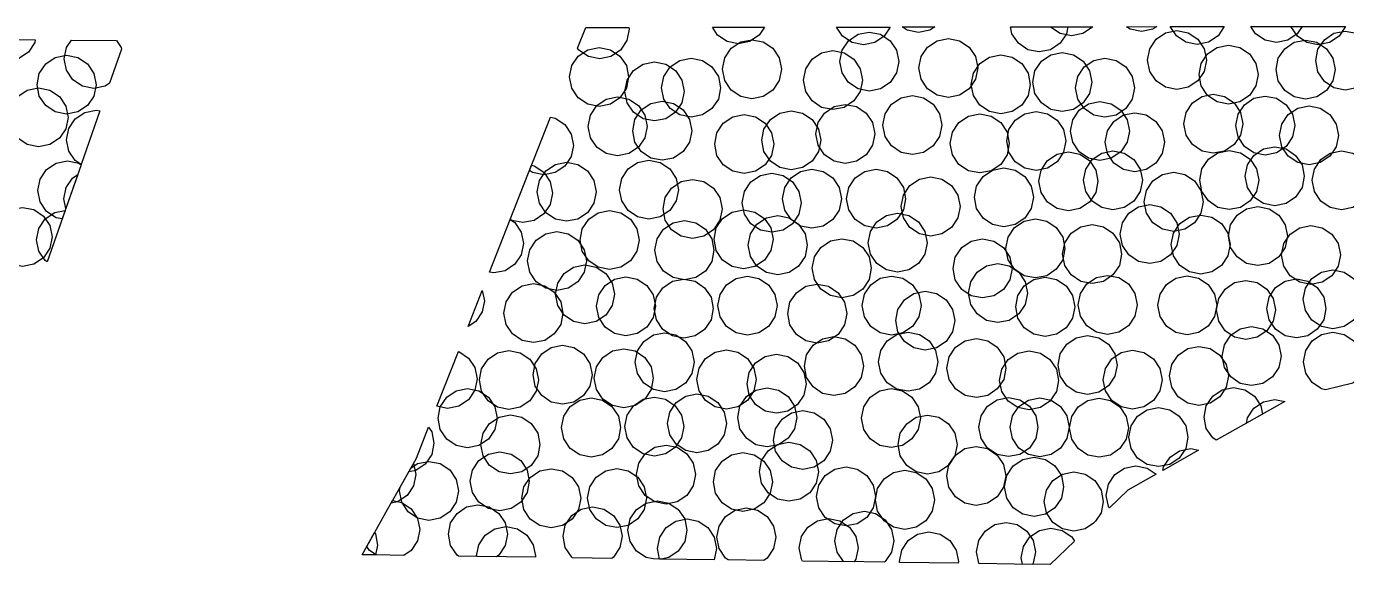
# Model space of a CAD drawing. Header units: millimetres. Extents: x -64 to 65, y -33 to 54.
# Drawn here: x 21.68 to 48.53, y 43.44 to 54.38 of the extents above; entities that cross this region are included whole.
import ezdxf

# ---------------------------------------------------------------- set-up
doc = ezdxf.new("R2010")
doc.units = ezdxf.units.MM

msp = doc.modelspace()

# ---------------------------------------------------------------- linework, layer by layer
for points in [[(33.93, 54.362), (33.937, 54.325), (33.891, 54.095), (33.761, 53.901), (33.567, 53.771), (33.337, 53.725), (33.107, 53.771), (32.913, 53.901), (32.887, 53.939), (33.053, 54.361), (33.93, 54.362)], [(36.688, 54.366), (36.582, 54.207), (36.387, 54.077), (36.158, 54.031), (35.928, 54.077), (35.734, 54.207), (35.629, 54.364), (36.688, 54.366)], [(39.246, 54.369), (39.124, 54.186), (38.929, 54.056), (38.7, 54.01), (38.47, 54.056), (38.275, 54.186), (38.154, 54.368), (39.246, 54.369)], [(39.374, 53.437), (39.244, 53.242), (39.049, 53.112), (38.82, 53.066), (38.59, 53.112), (38.395, 53.242), (38.265, 53.437), (38.22, 53.666), (38.265, 53.896), (38.395, 54.091), (38.59, 54.221), (38.82, 54.266), (39.049, 54.221), (39.244, 54.091), (39.374, 53.896), (39.42, 53.666), (39.374, 53.437)], [(40.149, 54.37), (40.048, 54.303), (39.819, 54.257), (39.589, 54.303), (39.489, 54.37), (40.149, 54.37)], [(42.858, 54.374), (42.83, 54.234), (42.7, 54.039), (42.505, 53.909), (42.275, 53.863), (42.046, 53.909), (41.851, 54.039), (41.721, 54.234), (41.693, 54.373), (42.858, 54.374)], [(43.362, 54.375), (43.355, 54.366), (43.161, 54.236), (42.931, 54.19), (42.701, 54.236), (42.507, 54.366), (42.501, 54.374), (43.362, 54.375)], [(44.665, 54.377), (44.586, 54.324), (44.356, 54.278), (44.127, 54.324), (44.049, 54.376), (44.665, 54.377)], [(45.629, 53.468), (45.499, 53.274), (45.305, 53.144), (45.075, 53.098), (44.846, 53.144), (44.651, 53.274), (44.521, 53.468), (44.475, 53.698), (44.521, 53.928), (44.651, 54.122), (44.846, 54.252), (45.075, 54.298), (45.305, 54.252), (45.499, 54.122), (45.629, 53.928), (45.675, 53.698), (45.629, 53.468)], [(46.038, 54.378), (45.912, 54.189), (45.718, 54.059), (45.488, 54.014), (45.258, 54.059), (45.064, 54.189), (44.938, 54.377), (46.038, 54.378)], [(47.623, 54.381), (47.523, 54.231), (47.329, 54.101), (47.099, 54.055), (46.869, 54.101), (46.675, 54.231), (46.576, 54.379), (47.623, 54.381)], [(48.503, 54.382), (48.503, 54.38), (48.373, 54.185), (48.178, 54.055), (47.949, 54.009), (47.719, 54.055), (47.524, 54.185), (47.394, 54.38), (47.394, 54.38), (48.503, 54.382)], [(49.051, 53.458), (48.921, 53.263), (48.727, 53.133), (48.497, 53.087), (48.267, 53.133), (48.073, 53.263), (47.943, 53.458), (47.897, 53.687), (47.943, 53.917), (48.073, 54.111), (48.267, 54.242), (48.497, 54.287), (48.727, 54.242), (48.921, 54.111), (49.051, 53.917), (49.097, 53.687), (49.051, 53.458)], [(21.861, 54.112), (21.85, 54.054), (21.72, 53.86), (21.525, 53.729), (21.296, 53.684), (21.066, 53.729), (20.871, 53.86), (20.741, 54.054), (20.728, 54.124), (21.861, 54.112)], [(23.509, 54.095), (23.605, 53.952), (23.612, 53.917), (23.372, 53.229), (23.281, 53.168), (23.051, 53.122), (22.821, 53.168), (22.627, 53.298), (22.497, 53.493), (22.451, 53.722), (22.497, 53.952), (22.599, 54.105), (23.509, 54.095)], [(36.988, 53.283), (36.858, 53.088), (36.664, 52.958), (36.434, 52.912), (36.205, 52.958), (36.01, 53.088), (35.88, 53.283), (35.834, 53.512), (35.88, 53.742), (36.01, 53.937), (36.205, 54.067), (36.434, 54.112), (36.664, 54.067), (36.858, 53.937), (36.988, 53.742), (37.034, 53.512), (36.988, 53.283)], [(40.982, 53.307), (40.852, 53.113), (40.657, 52.983), (40.428, 52.937), (40.198, 52.983), (40.003, 53.113), (39.873, 53.307), (39.828, 53.537), (39.873, 53.767), (40.003, 53.961), (40.198, 54.091), (40.428, 54.137), (40.657, 54.091), (40.852, 53.961), (40.982, 53.767), (41.028, 53.537), (40.982, 53.307)], [(46.678, 53.172), (46.548, 52.977), (46.353, 52.847), (46.124, 52.802), (45.894, 52.847), (45.699, 52.977), (45.569, 53.172), (45.524, 53.402), (45.569, 53.631), (45.699, 53.826), (45.894, 53.956), (46.124, 54.002), (46.353, 53.956), (46.548, 53.826), (46.678, 53.631), (46.724, 53.402), (46.678, 53.172)], [(48.244, 53.275), (48.114, 53.081), (47.919, 52.951), (47.69, 52.905), (47.46, 52.951), (47.266, 53.081), (47.135, 53.275), (47.09, 53.505), (47.135, 53.735), (47.266, 53.929), (47.46, 54.059), (47.69, 54.105), (47.919, 54.059), (48.114, 53.929), (48.244, 53.735), (48.29, 53.505), (48.244, 53.275)], [(23.051, 52.967), (22.921, 52.773), (22.726, 52.643), (22.497, 52.597), (22.267, 52.643), (22.073, 52.773), (21.943, 52.967), (21.897, 53.197), (21.943, 53.426), (22.073, 53.621), (22.267, 53.751), (22.497, 53.797), (22.726, 53.751), (22.921, 53.621), (23.051, 53.426), (23.097, 53.197), (23.051, 52.967)], [(33.88, 53.125), (33.75, 52.93), (33.555, 52.8), (33.326, 52.755), (33.096, 52.8), (32.901, 52.93), (32.771, 53.125), (32.726, 53.355), (32.771, 53.584), (32.901, 53.779), (33.096, 53.909), (33.326, 53.955), (33.555, 53.909), (33.75, 53.779), (33.88, 53.584), (33.926, 53.355), (33.88, 53.125)], [(35.75, 52.906), (35.62, 52.711), (35.425, 52.581), (35.196, 52.535), (34.966, 52.581), (34.772, 52.711), (34.642, 52.906), (34.596, 53.135), (34.642, 53.365), (34.772, 53.56), (34.966, 53.69), (35.196, 53.735), (35.425, 53.69), (35.62, 53.56), (35.75, 53.365), (35.796, 53.135), (35.75, 52.906)], [(38.635, 53.061), (38.505, 52.866), (38.31, 52.736), (38.08, 52.691), (37.851, 52.736), (37.656, 52.866), (37.526, 53.061), (37.48, 53.291), (37.526, 53.52), (37.656, 53.715), (37.851, 53.845), (38.08, 53.891), (38.31, 53.845), (38.505, 53.715), (38.635, 53.52), (38.68, 53.291), (38.635, 53.061)], [(42.048, 52.974), (41.918, 52.78), (41.723, 52.65), (41.494, 52.604), (41.264, 52.65), (41.07, 52.78), (40.939, 52.974), (40.894, 53.204), (40.939, 53.434), (41.07, 53.628), (41.264, 53.758), (41.494, 53.804), (41.723, 53.758), (41.918, 53.628), (42.048, 53.434), (42.094, 53.204), (42.048, 52.974)], [(43.297, 53.02), (43.167, 52.825), (42.973, 52.695), (42.743, 52.65), (42.513, 52.695), (42.319, 52.825), (42.189, 53.02), (42.143, 53.25), (42.189, 53.479), (42.319, 53.674), (42.513, 53.804), (42.743, 53.85), (42.973, 53.804), (43.167, 53.674), (43.297, 53.479), (43.343, 53.25), (43.297, 53.02)], [(44.166, 52.904), (44.036, 52.71), (43.841, 52.58), (43.611, 52.534), (43.382, 52.58), (43.187, 52.71), (43.057, 52.904), (43.011, 53.134), (43.057, 53.364), (43.187, 53.558), (43.382, 53.688), (43.611, 53.734), (43.841, 53.688), (44.036, 53.558), (44.166, 53.364), (44.211, 53.134), (44.166, 52.904)], [(35.006, 52.831), (34.876, 52.636), (34.682, 52.506), (34.452, 52.46), (34.223, 52.506), (34.028, 52.636), (33.898, 52.831), (33.852, 53.06), (33.898, 53.29), (34.028, 53.485), (34.223, 53.615), (34.452, 53.66), (34.682, 53.615), (34.876, 53.485), (35.006, 53.29), (35.052, 53.06), (35.006, 52.831)], [(22.482, 52.303), (22.352, 52.109), (22.157, 51.979), (21.928, 51.933), (21.698, 51.979), (21.503, 52.109), (21.373, 52.303), (21.328, 52.533), (21.373, 52.763), (21.503, 52.957), (21.698, 53.087), (21.928, 53.133), (22.157, 53.087), (22.352, 52.957), (22.482, 52.763), (22.528, 52.533), (22.482, 52.303)], [(34.256, 52.12), (34.126, 51.926), (33.932, 51.796), (33.702, 51.75), (33.472, 51.796), (33.278, 51.926), (33.148, 52.12), (33.102, 52.35), (33.148, 52.58), (33.278, 52.774), (33.472, 52.904), (33.702, 52.95), (33.932, 52.904), (34.126, 52.774), (34.256, 52.58), (34.302, 52.35), (34.256, 52.12)], [(40.25, 52.145), (40.12, 51.951), (39.925, 51.821), (39.696, 51.775), (39.466, 51.821), (39.271, 51.951), (39.141, 52.145), (39.096, 52.375), (39.141, 52.605), (39.271, 52.799), (39.466, 52.929), (39.696, 52.975), (39.925, 52.929), (40.12, 52.799), (40.25, 52.605), (40.296, 52.375), (40.25, 52.145)], [(46.37, 52.173), (46.24, 51.978), (46.045, 51.848), (45.815, 51.802), (45.586, 51.848), (45.391, 51.978), (45.261, 52.173), (45.215, 52.402), (45.261, 52.632), (45.391, 52.826), (45.586, 52.957), (45.815, 53.002), (46.045, 52.957), (46.24, 52.826), (46.37, 52.632), (46.415, 52.402), (46.37, 52.173)], [(47.426, 52.137), (47.296, 51.942), (47.101, 51.812), (46.872, 51.766), (46.642, 51.812), (46.447, 51.942), (46.317, 52.137), (46.272, 52.366), (46.317, 52.596), (46.447, 52.791), (46.642, 52.921), (46.872, 52.966), (47.101, 52.921), (47.296, 52.791), (47.426, 52.596), (47.472, 52.366), (47.426, 52.137)], [(22.794, 51.574), (22.674, 51.655), (22.544, 51.849), (22.498, 52.079), (22.544, 52.308), (22.674, 52.503), (22.869, 52.633), (23.098, 52.679), (23.175, 52.664), (22.794, 51.574)], [(35.162, 52.03), (35.032, 51.836), (34.837, 51.706), (34.608, 51.66), (34.378, 51.706), (34.183, 51.836), (34.053, 52.03), (34.008, 52.26), (34.053, 52.49), (34.183, 52.684), (34.378, 52.814), (34.608, 52.86), (34.837, 52.814), (35.032, 52.684), (35.162, 52.49), (35.208, 52.26), (35.162, 52.03)], [(37.786, 51.836), (37.656, 51.642), (37.461, 51.512), (37.232, 51.466), (37.002, 51.512), (36.808, 51.642), (36.678, 51.836), (36.632, 52.066), (36.678, 52.296), (36.808, 52.49), (37.002, 52.62), (37.232, 52.666), (37.461, 52.62), (37.656, 52.49), (37.786, 52.296), (37.832, 52.066), (37.786, 51.836)], [(38.887, 51.967), (38.757, 51.772), (38.562, 51.642), (38.332, 51.596), (38.103, 51.642), (37.908, 51.772), (37.778, 51.967), (37.732, 52.196), (37.778, 52.426), (37.908, 52.621), (38.103, 52.751), (38.332, 52.796), (38.562, 52.751), (38.757, 52.621), (38.887, 52.426), (38.932, 52.196), (38.887, 51.967)], [(42.768, 51.823), (42.638, 51.629), (42.443, 51.499), (42.213, 51.453), (41.984, 51.499), (41.789, 51.629), (41.659, 51.823), (41.613, 52.053), (41.659, 52.283), (41.789, 52.477), (41.984, 52.607), (42.213, 52.653), (42.443, 52.607), (42.638, 52.477), (42.768, 52.283), (42.813, 52.053), (42.768, 51.823)], [(44.064, 52.026), (43.934, 51.831), (43.739, 51.701), (43.51, 51.655), (43.28, 51.701), (43.085, 51.831), (42.955, 52.026), (42.91, 52.255), (42.955, 52.485), (43.085, 52.68), (43.28, 52.81), (43.51, 52.855), (43.739, 52.81), (43.934, 52.68), (44.064, 52.485), (44.11, 52.255), (44.064, 52.026)], [(44.774, 51.797), (44.644, 51.603), (44.449, 51.473), (44.219, 51.427), (43.99, 51.473), (43.795, 51.603), (43.665, 51.797), (43.619, 52.027), (43.665, 52.257), (43.795, 52.451), (43.99, 52.581), (44.219, 52.627), (44.449, 52.581), (44.644, 52.451), (44.774, 52.257), (44.819, 52.027), (44.774, 51.797)], [(48.316, 51.936), (48.186, 51.742), (47.991, 51.612), (47.761, 51.566), (47.532, 51.612), (47.337, 51.742), (47.207, 51.936), (47.161, 52.166), (47.207, 52.396), (47.337, 52.59), (47.532, 52.72), (47.761, 52.766), (47.991, 52.72), (48.186, 52.59), (48.316, 52.396), (48.361, 52.166), (48.316, 51.936)], [(32.337, 52.537), (32.431, 52.518), (32.626, 52.388), (32.756, 52.194), (32.802, 51.964), (32.756, 51.735), (32.626, 51.54), (32.431, 51.41), (32.202, 51.364), (31.972, 51.41), (31.91, 51.451), (32.337, 52.537)], [(36.83, 51.761), (36.7, 51.566), (36.505, 51.436), (36.276, 51.391), (36.046, 51.436), (35.851, 51.566), (35.721, 51.761), (35.676, 51.991), (35.721, 52.22), (35.851, 52.415), (36.046, 52.545), (36.276, 52.591), (36.505, 52.545), (36.7, 52.415), (36.83, 52.22), (36.876, 51.991), (36.83, 51.761)], [(41.621, 51.772), (41.491, 51.578), (41.297, 51.447), (41.067, 51.402), (40.837, 51.447), (40.643, 51.578), (40.513, 51.772), (40.467, 52.002), (40.513, 52.231), (40.643, 52.426), (40.837, 52.556), (41.067, 52.602), (41.297, 52.556), (41.491, 52.426), (41.621, 52.231), (41.667, 52.002), (41.621, 51.772)], [(43.424, 51.003), (43.294, 50.809), (43.099, 50.679), (42.87, 50.633), (42.64, 50.679), (42.445, 50.809), (42.315, 51.003), (42.27, 51.233), (42.315, 51.462), (42.445, 51.657), (42.64, 51.787), (42.87, 51.833), (43.099, 51.787), (43.294, 51.657), (43.424, 51.462), (43.47, 51.233), (43.424, 51.003)], [(44.328, 51.024), (44.198, 50.829), (44.004, 50.699), (43.774, 50.653), (43.545, 50.699), (43.35, 50.829), (43.22, 51.024), (43.174, 51.253), (43.22, 51.483), (43.35, 51.678), (43.545, 51.808), (43.774, 51.853), (44.004, 51.808), (44.198, 51.678), (44.328, 51.483), (44.374, 51.253), (44.328, 51.024)], [(46.693, 51.028), (46.563, 50.833), (46.368, 50.703), (46.138, 50.657), (45.909, 50.703), (45.714, 50.833), (45.584, 51.028), (45.538, 51.257), (45.584, 51.487), (45.714, 51.682), (45.909, 51.812), (46.138, 51.857), (46.368, 51.812), (46.563, 51.682), (46.693, 51.487), (46.738, 51.257), (46.693, 51.028)], [(47.619, 51.106), (47.489, 50.911), (47.294, 50.781), (47.065, 50.735), (46.835, 50.781), (46.64, 50.911), (46.51, 51.106), (46.465, 51.335), (46.51, 51.565), (46.64, 51.76), (46.835, 51.89), (47.065, 51.935), (47.294, 51.89), (47.489, 51.76), (47.619, 51.565), (47.665, 51.335), (47.619, 51.106)], [(48.977, 51.024), (48.847, 50.83), (48.653, 50.699), (48.423, 50.654), (48.193, 50.699), (47.999, 50.83), (47.869, 51.024), (47.823, 51.254), (47.869, 51.483), (47.999, 51.678), (48.193, 51.808), (48.423, 51.854), (48.653, 51.808), (48.847, 51.678), (48.977, 51.483), (49.023, 51.254), (48.977, 51.024)], [(22.408, 50.468), (22.286, 50.492), (22.091, 50.622), (21.961, 50.817), (21.915, 51.046), (21.961, 51.276), (22.091, 51.471), (22.286, 51.601), (22.515, 51.646), (22.745, 51.601), (22.793, 51.569), (22.408, 50.468)], [(31.952, 51.558), (32.008, 51.547), (32.202, 51.417), (32.332, 51.223), (32.378, 50.993), (32.332, 50.763), (32.202, 50.569), (32.008, 50.439), (31.778, 50.393), (31.548, 50.439), (31.519, 50.458), (31.952, 51.558)], [(33.22, 50.79), (33.09, 50.595), (32.895, 50.465), (32.665, 50.42), (32.436, 50.465), (32.241, 50.595), (32.111, 50.79), (32.065, 51.02), (32.111, 51.249), (32.241, 51.444), (32.436, 51.574), (32.665, 51.62), (32.895, 51.574), (33.09, 51.444), (33.22, 51.249), (33.265, 51.02), (33.22, 50.79)], [(34.893, 50.834), (34.763, 50.639), (34.569, 50.509), (34.339, 50.463), (34.109, 50.509), (33.915, 50.639), (33.785, 50.834), (33.739, 51.063), (33.785, 51.293), (33.915, 51.488), (34.109, 51.618), (34.339, 51.663), (34.569, 51.618), (34.763, 51.488), (34.893, 51.293), (34.939, 51.063), (34.893, 50.834)], [(22.482, 50.679), (22.443, 50.875), (22.488, 51.105), (22.619, 51.299), (22.723, 51.369), (22.482, 50.679)], [(37.39, 50.566), (37.26, 50.371), (37.065, 50.241), (36.835, 50.196), (36.606, 50.241), (36.411, 50.371), (36.281, 50.566), (36.235, 50.796), (36.281, 51.025), (36.411, 51.22), (36.606, 51.35), (36.835, 51.396), (37.065, 51.35), (37.26, 51.22), (37.39, 51.025), (37.435, 50.796), (37.39, 50.566)], [(38.207, 50.649), (38.077, 50.454), (37.883, 50.324), (37.653, 50.278), (37.423, 50.324), (37.229, 50.454), (37.099, 50.649), (37.053, 50.878), (37.099, 51.108), (37.229, 51.303), (37.423, 51.433), (37.653, 51.478), (37.883, 51.433), (38.077, 51.303), (38.207, 51.108), (38.253, 50.878), (38.207, 50.649)], [(39.513, 50.65), (39.382, 50.455), (39.188, 50.325), (38.958, 50.28), (38.729, 50.325), (38.534, 50.455), (38.404, 50.65), (38.358, 50.88), (38.404, 51.109), (38.534, 51.304), (38.729, 51.434), (38.958, 51.48), (39.188, 51.434), (39.382, 51.304), (39.513, 51.109), (39.558, 50.88), (39.513, 50.65)], [(40.622, 50.492), (40.492, 50.297), (40.297, 50.167), (40.068, 50.121), (39.838, 50.167), (39.643, 50.297), (39.513, 50.492), (39.468, 50.721), (39.513, 50.951), (39.643, 51.146), (39.838, 51.276), (40.068, 51.321), (40.297, 51.276), (40.492, 51.146), (40.622, 50.951), (40.668, 50.721), (40.622, 50.492)], [(42.111, 50.678), (41.981, 50.484), (41.786, 50.354), (41.556, 50.308), (41.327, 50.354), (41.132, 50.484), (41.002, 50.678), (40.956, 50.908), (41.002, 51.137), (41.132, 51.332), (41.327, 51.462), (41.556, 51.508), (41.786, 51.462), (41.981, 51.332), (42.111, 51.137), (42.156, 50.908), (42.111, 50.678)], [(45.564, 50.586), (45.433, 50.391), (45.239, 50.261), (45.009, 50.216), (44.78, 50.261), (44.585, 50.391), (44.455, 50.586), (44.409, 50.816), (44.455, 51.045), (44.585, 51.24), (44.78, 51.37), (45.009, 51.416), (45.239, 51.37), (45.433, 51.24), (45.564, 51.045), (45.609, 50.816), (45.564, 50.586)], [(35.78, 50.442), (35.65, 50.247), (35.455, 50.117), (35.225, 50.071), (34.996, 50.117), (34.801, 50.247), (34.671, 50.442), (34.625, 50.671), (34.671, 50.901), (34.801, 51.096), (34.996, 51.226), (35.225, 51.271), (35.455, 51.226), (35.65, 51.096), (35.78, 50.901), (35.825, 50.671), (35.78, 50.442)], [(45.076, 49.931), (44.946, 49.736), (44.751, 49.606), (44.522, 49.56), (44.292, 49.606), (44.097, 49.736), (43.967, 49.931), (43.922, 50.16), (43.967, 50.39), (44.097, 50.585), (44.292, 50.715), (44.522, 50.76), (44.751, 50.715), (44.946, 50.585), (45.076, 50.39), (45.122, 50.16), (45.076, 49.931)], [(22.156, 49.874), (22.025, 49.679), (21.831, 49.549), (21.601, 49.503), (21.372, 49.549), (21.177, 49.679), (21.047, 49.874), (21.001, 50.103), (21.047, 50.333), (21.177, 50.527), (21.372, 50.657), (21.601, 50.703), (21.831, 50.657), (22.025, 50.527), (22.156, 50.333), (22.201, 50.103), (22.156, 49.874)], [(22.103, 49.593), (22.061, 49.62), (21.931, 49.815), (21.886, 50.045), (21.931, 50.274), (22.061, 50.469), (22.256, 50.599), (22.469, 50.641), (22.103, 49.593)], [(34.093, 49.81), (33.963, 49.615), (33.768, 49.485), (33.538, 49.439), (33.309, 49.485), (33.114, 49.615), (32.984, 49.81), (32.938, 50.039), (32.984, 50.269), (33.114, 50.463), (33.309, 50.594), (33.538, 50.639), (33.768, 50.594), (33.963, 50.463), (34.093, 50.269), (34.138, 50.039), (34.093, 49.81)], [(36.817, 49.825), (36.687, 49.631), (36.492, 49.501), (36.263, 49.455), (36.033, 49.501), (35.838, 49.631), (35.708, 49.825), (35.663, 50.055), (35.708, 50.284), (35.838, 50.479), (36.033, 50.609), (36.263, 50.655), (36.492, 50.609), (36.687, 50.479), (36.817, 50.284), (36.863, 50.055), (36.817, 49.825)], [(37.513, 49.705), (37.383, 49.511), (37.189, 49.381), (36.959, 49.335), (36.73, 49.381), (36.535, 49.511), (36.405, 49.705), (36.359, 49.935), (36.405, 50.165), (36.535, 50.359), (36.73, 50.489), (36.959, 50.535), (37.189, 50.489), (37.383, 50.359), (37.513, 50.165), (37.559, 49.935), (37.513, 49.705)], [(39.951, 49.755), (39.821, 49.56), (39.626, 49.43), (39.396, 49.384), (39.167, 49.43), (38.972, 49.56), (38.842, 49.755), (38.796, 49.984), (38.842, 50.214), (38.972, 50.409), (39.167, 50.539), (39.396, 50.584), (39.626, 50.539), (39.821, 50.409), (39.951, 50.214), (39.996, 49.984), (39.951, 49.755)], [(46.112, 49.719), (45.982, 49.524), (45.788, 49.394), (45.558, 49.348), (45.329, 49.394), (45.134, 49.524), (45.004, 49.719), (44.958, 49.948), (45.004, 50.178), (45.134, 50.373), (45.329, 50.503), (45.558, 50.548), (45.788, 50.503), (45.982, 50.373), (46.112, 50.178), (46.158, 49.948), (46.112, 49.719)], [(47.276, 49.89), (47.146, 49.695), (46.951, 49.565), (46.721, 49.52), (46.492, 49.565), (46.297, 49.695), (46.167, 49.89), (46.121, 50.12), (46.167, 50.349), (46.297, 50.544), (46.492, 50.674), (46.721, 50.72), (46.951, 50.674), (47.146, 50.544), (47.276, 50.349), (47.321, 50.12), (47.276, 49.89)], [(31.519, 50.456), (31.61, 50.395), (31.74, 50.2), (31.785, 49.971), (31.74, 49.741), (31.61, 49.546), (31.415, 49.416), (31.185, 49.371), (31.099, 49.388), (31.519, 50.456)], [(33.023, 49.383), (32.892, 49.188), (32.698, 49.058), (32.468, 49.013), (32.239, 49.058), (32.044, 49.188), (31.914, 49.383), (31.868, 49.613), (31.914, 49.842), (32.044, 50.037), (32.239, 50.167), (32.468, 50.213), (32.698, 50.167), (32.892, 50.037), (33.023, 49.842), (33.068, 49.613), (33.023, 49.383)], [(35.616, 49.603), (35.486, 49.408), (35.291, 49.278), (35.061, 49.233), (34.832, 49.278), (34.637, 49.408), (34.507, 49.603), (34.461, 49.833), (34.507, 50.062), (34.637, 50.257), (34.832, 50.387), (35.061, 50.433), (35.291, 50.387), (35.486, 50.257), (35.616, 50.062), (35.661, 49.833), (35.616, 49.603)], [(42.752, 49.638), (42.621, 49.444), (42.427, 49.314), (42.197, 49.268), (41.968, 49.314), (41.773, 49.444), (41.643, 49.638), (41.597, 49.868), (41.643, 50.098), (41.773, 50.292), (41.968, 50.422), (42.197, 50.468), (42.427, 50.422), (42.621, 50.292), (42.752, 50.098), (42.797, 49.868), (42.752, 49.638)], [(43.904, 49.523), (43.774, 49.329), (43.579, 49.199), (43.349, 49.153), (43.12, 49.199), (42.925, 49.329), (42.795, 49.523), (42.749, 49.753), (42.795, 49.982), (42.925, 50.177), (43.12, 50.307), (43.349, 50.353), (43.579, 50.307), (43.774, 50.177), (43.904, 49.982), (43.949, 49.753), (43.904, 49.523)], [(48.356, 49.506), (48.226, 49.312), (48.031, 49.182), (47.801, 49.136), (47.572, 49.182), (47.377, 49.312), (47.247, 49.506), (47.201, 49.736), (47.247, 49.966), (47.377, 50.16), (47.572, 50.29), (47.801, 50.336), (48.031, 50.29), (48.226, 50.16), (48.356, 49.966), (48.401, 49.736), (48.356, 49.506)], [(38.815, 49.236), (38.685, 49.041), (38.49, 48.911), (38.261, 48.865), (38.031, 48.911), (37.837, 49.041), (37.707, 49.236), (37.661, 49.465), (37.707, 49.695), (37.837, 49.889), (38.031, 50.02), (38.261, 50.065), (38.49, 50.02), (38.685, 49.889), (38.815, 49.695), (38.861, 49.465), (38.815, 49.236)], [(41.677, 49.231), (41.547, 49.036), (41.352, 48.906), (41.123, 48.861), (40.893, 48.906), (40.698, 49.036), (40.568, 49.231), (40.523, 49.461), (40.568, 49.69), (40.698, 49.885), (40.893, 50.015), (41.123, 50.061), (41.352, 50.015), (41.547, 49.885), (41.677, 49.69), (41.723, 49.461), (41.677, 49.231)], [(33.592, 48.706), (33.462, 48.512), (33.267, 48.382), (33.038, 48.336), (32.808, 48.382), (32.613, 48.512), (32.483, 48.706), (32.438, 48.936), (32.483, 49.165), (32.613, 49.36), (32.808, 49.49), (33.038, 49.536), (33.267, 49.49), (33.462, 49.36), (33.592, 49.165), (33.638, 48.936), (33.592, 48.706)], [(41.99, 48.731), (41.86, 48.536), (41.666, 48.406), (41.436, 48.36), (41.206, 48.406), (41.012, 48.536), (40.882, 48.731), (40.836, 48.96), (40.882, 49.19), (41.012, 49.385), (41.206, 49.515), (41.436, 49.56), (41.666, 49.515), (41.86, 49.385), (41.99, 49.19), (42.036, 48.96), (41.99, 48.731)], [(48.798, 48.604), (48.668, 48.409), (48.474, 48.279), (48.244, 48.234), (48.015, 48.279), (47.82, 48.409), (47.69, 48.604), (47.644, 48.834), (47.69, 49.063), (47.82, 49.258), (48.015, 49.388), (48.244, 49.434), (48.474, 49.388), (48.668, 49.258), (48.798, 49.063), (48.844, 48.834), (48.798, 48.604)], [(32.545, 48.324), (32.415, 48.129), (32.22, 47.999), (31.99, 47.954), (31.761, 47.999), (31.566, 48.129), (31.436, 48.324), (31.39, 48.554), (31.436, 48.783), (31.566, 48.978), (31.761, 49.108), (31.99, 49.154), (32.22, 49.108), (32.415, 48.978), (32.545, 48.783), (32.59, 48.554), (32.545, 48.324)], [(34.425, 48.463), (34.295, 48.268), (34.101, 48.138), (33.871, 48.092), (33.641, 48.138), (33.447, 48.268), (33.317, 48.463), (33.271, 48.692), (33.317, 48.922), (33.447, 49.116), (33.641, 49.247), (33.871, 49.292), (34.101, 49.247), (34.295, 49.116), (34.425, 48.922), (34.471, 48.692), (34.425, 48.463)], [(35.602, 48.416), (35.472, 48.222), (35.278, 48.092), (35.048, 48.046), (34.818, 48.092), (34.624, 48.222), (34.494, 48.416), (34.448, 48.646), (34.494, 48.876), (34.624, 49.07), (34.818, 49.2), (35.048, 49.246), (35.278, 49.2), (35.472, 49.07), (35.602, 48.876), (35.648, 48.646), (35.602, 48.416)], [(36.897, 48.476), (36.767, 48.281), (36.573, 48.151), (36.343, 48.105), (36.114, 48.151), (35.919, 48.281), (35.789, 48.476), (35.743, 48.705), (35.789, 48.935), (35.919, 49.129), (36.114, 49.26), (36.343, 49.305), (36.573, 49.26), (36.767, 49.129), (36.897, 48.935), (36.943, 48.705), (36.897, 48.476)], [(38.315, 48.315), (38.185, 48.121), (37.99, 47.991), (37.761, 47.945), (37.531, 47.991), (37.336, 48.121), (37.206, 48.315), (37.161, 48.545), (37.206, 48.775), (37.336, 48.969), (37.531, 49.099), (37.761, 49.145), (37.99, 49.099), (38.185, 48.969), (38.315, 48.775), (38.361, 48.545), (38.315, 48.315)], [(39.828, 48.477), (39.698, 48.282), (39.503, 48.152), (39.274, 48.106), (39.044, 48.152), (38.849, 48.282), (38.719, 48.477), (38.674, 48.706), (38.719, 48.936), (38.849, 49.131), (39.044, 49.261), (39.274, 49.306), (39.503, 49.261), (39.698, 49.131), (39.828, 48.936), (39.874, 48.706), (39.828, 48.477)], [(42.95, 48.451), (42.82, 48.257), (42.625, 48.127), (42.396, 48.081), (42.166, 48.127), (41.972, 48.257), (41.841, 48.451), (41.796, 48.681), (41.841, 48.911), (41.972, 49.105), (42.166, 49.235), (42.396, 49.281), (42.625, 49.235), (42.82, 49.105), (42.95, 48.911), (42.996, 48.681), (42.95, 48.451)], [(44.22, 48.492), (44.09, 48.297), (43.896, 48.167), (43.666, 48.121), (43.437, 48.167), (43.242, 48.297), (43.112, 48.492), (43.066, 48.721), (43.112, 48.951), (43.242, 49.146), (43.437, 49.276), (43.666, 49.321), (43.896, 49.276), (44.09, 49.146), (44.22, 48.951), (44.266, 48.721), (44.22, 48.492)], [(45.84, 48.483), (45.709, 48.288), (45.515, 48.158), (45.285, 48.112), (45.056, 48.158), (44.861, 48.288), (44.731, 48.483), (44.685, 48.712), (44.731, 48.942), (44.861, 49.137), (45.056, 49.267), (45.285, 49.312), (45.515, 49.267), (45.709, 49.137), (45.84, 48.942), (45.885, 48.712), (45.84, 48.483)], [(47.033, 48.389), (46.903, 48.195), (46.708, 48.064), (46.478, 48.019), (46.249, 48.064), (46.054, 48.195), (45.924, 48.389), (45.878, 48.619), (45.924, 48.848), (46.054, 49.043), (46.249, 49.173), (46.478, 49.219), (46.708, 49.173), (46.903, 49.043), (47.033, 48.848), (47.078, 48.619), (47.033, 48.389)], [(48.059, 48.419), (47.929, 48.224), (47.734, 48.094), (47.505, 48.048), (47.275, 48.094), (47.081, 48.224), (46.95, 48.419), (46.905, 48.648), (46.95, 48.878), (47.081, 49.073), (47.275, 49.203), (47.505, 49.248), (47.734, 49.203), (47.929, 49.073), (48.059, 48.878), (48.105, 48.648), (48.059, 48.419)], [(30.951, 49.012), (30.992, 48.806), (30.946, 48.577), (30.816, 48.382), (30.663, 48.28), (30.951, 49.012)], [(40.511, 48.17), (40.381, 47.975), (40.186, 47.845), (39.957, 47.8), (39.727, 47.845), (39.533, 47.975), (39.402, 48.17), (39.357, 48.4), (39.402, 48.629), (39.533, 48.824), (39.727, 48.954), (39.957, 49), (40.186, 48.954), (40.381, 48.824), (40.511, 48.629), (40.557, 48.4), (40.511, 48.17)], [(35.213, 47.325), (35.083, 47.13), (34.888, 47), (34.658, 46.955), (34.429, 47), (34.234, 47.13), (34.104, 47.325), (34.058, 47.555), (34.104, 47.784), (34.234, 47.979), (34.429, 48.109), (34.658, 48.155), (34.888, 48.109), (35.083, 47.979), (35.213, 47.784), (35.258, 47.555), (35.213, 47.325)], [(38.654, 47.247), (38.524, 47.052), (38.329, 46.922), (38.1, 46.876), (37.87, 46.922), (37.675, 47.052), (37.545, 47.247), (37.5, 47.476), (37.545, 47.706), (37.675, 47.9), (37.87, 48.03), (38.1, 48.076), (38.329, 48.03), (38.524, 47.9), (38.654, 47.706), (38.7, 47.476), (38.654, 47.247)], [(40.165, 47.334), (40.035, 47.139), (39.84, 47.009), (39.61, 46.964), (39.381, 47.009), (39.186, 47.139), (39.056, 47.334), (39.01, 47.564), (39.056, 47.793), (39.186, 47.988), (39.381, 48.118), (39.61, 48.164), (39.84, 48.118), (40.035, 47.988), (40.165, 47.793), (40.21, 47.564), (40.165, 47.334)], [(43.813, 47.269), (43.683, 47.074), (43.488, 46.944), (43.259, 46.898), (43.029, 46.944), (42.834, 47.074), (42.704, 47.269), (42.659, 47.498), (42.704, 47.728), (42.834, 47.923), (43.029, 48.053), (43.259, 48.098), (43.488, 48.053), (43.683, 47.923), (43.813, 47.728), (43.859, 47.498), (43.813, 47.269)], [(47.148, 47.45), (47.018, 47.255), (46.824, 47.125), (46.594, 47.08), (46.364, 47.125), (46.17, 47.255), (46.04, 47.45), (45.994, 47.68), (46.04, 47.909), (46.17, 48.104), (46.364, 48.234), (46.594, 48.28), (46.824, 48.234), (47.018, 48.104), (47.148, 47.909), (47.194, 47.68), (47.148, 47.45)], [(48.097, 46.995), (48.017, 47.011), (47.823, 47.141), (47.693, 47.335), (47.647, 47.565), (47.693, 47.795), (47.823, 47.989), (48.017, 48.119), (48.247, 48.165), (48.477, 48.119), (48.671, 47.989), (48.801, 47.795), (48.847, 47.565), (48.801, 47.335), (48.671, 47.141), (48.65, 47.127), (48.097, 46.995)], [(32.046, 46.965), (31.916, 46.77), (31.721, 46.64), (31.491, 46.595), (31.262, 46.64), (31.067, 46.77), (30.937, 46.965), (30.891, 47.195), (30.937, 47.424), (31.067, 47.619), (31.262, 47.749), (31.491, 47.795), (31.721, 47.749), (31.916, 47.619), (32.046, 47.424), (32.091, 47.195), (32.046, 46.965)], [(33.137, 47.07), (33.007, 46.876), (32.812, 46.746), (32.582, 46.7), (32.353, 46.746), (32.158, 46.876), (32.028, 47.07), (31.982, 47.3), (32.028, 47.529), (32.158, 47.724), (32.353, 47.854), (32.582, 47.9), (32.812, 47.854), (33.007, 47.724), (33.137, 47.529), (33.182, 47.3), (33.137, 47.07)], [(34.382, 47), (34.252, 46.806), (34.058, 46.675), (33.828, 46.63), (33.598, 46.675), (33.404, 46.806), (33.274, 47), (33.228, 47.23), (33.274, 47.459), (33.404, 47.654), (33.598, 47.784), (33.828, 47.83), (34.058, 47.784), (34.252, 47.654), (34.382, 47.459), (34.428, 47.23), (34.382, 47)], [(36.47, 46.974), (36.34, 46.78), (36.145, 46.65), (35.916, 46.604), (35.686, 46.65), (35.491, 46.78), (35.361, 46.974), (35.316, 47.204), (35.361, 47.434), (35.491, 47.628), (35.686, 47.758), (35.916, 47.804), (36.145, 47.758), (36.34, 47.628), (36.47, 47.434), (36.516, 47.204), (36.47, 46.974)], [(41.553, 47.207), (41.423, 47.012), (41.228, 46.882), (40.998, 46.836), (40.769, 46.882), (40.574, 47.012), (40.444, 47.207), (40.398, 47.436), (40.444, 47.666), (40.574, 47.86), (40.769, 47.991), (40.998, 48.036), (41.228, 47.991), (41.423, 47.86), (41.553, 47.666), (41.598, 47.436), (41.553, 47.207)], [(42.623, 46.958), (42.492, 46.763), (42.298, 46.633), (42.068, 46.587), (41.839, 46.633), (41.644, 46.763), (41.514, 46.958), (41.468, 47.187), (41.514, 47.417), (41.644, 47.612), (41.839, 47.742), (42.068, 47.787), (42.298, 47.742), (42.492, 47.612), (42.623, 47.417), (42.668, 47.187), (42.623, 46.958)], [(44.728, 46.971), (44.598, 46.776), (44.404, 46.646), (44.174, 46.6), (43.944, 46.646), (43.75, 46.776), (43.62, 46.971), (43.574, 47.2), (43.62, 47.43), (43.75, 47.625), (43.944, 47.755), (44.174, 47.8), (44.404, 47.755), (44.598, 47.625), (44.728, 47.43), (44.774, 47.2), (44.728, 46.971)], [(46.077, 47.047), (45.947, 46.853), (45.753, 46.722), (45.523, 46.677), (45.294, 46.722), (45.099, 46.853), (44.969, 47.047), (44.923, 47.277), (44.969, 47.506), (45.099, 47.701), (45.294, 47.831), (45.523, 47.877), (45.753, 47.831), (45.947, 47.701), (46.077, 47.506), (46.123, 47.277), (46.077, 47.047)], [(30.464, 47.773), (30.475, 47.771), (30.67, 47.64), (30.8, 47.446), (30.846, 47.216), (30.8, 46.987), (30.67, 46.792), (30.475, 46.662), (30.246, 46.616), (30.027, 46.66), (30.464, 47.773)], [(37.488, 46.888), (37.358, 46.694), (37.163, 46.563), (36.933, 46.518), (36.704, 46.563), (36.509, 46.694), (36.379, 46.888), (36.333, 47.118), (36.379, 47.347), (36.509, 47.542), (36.704, 47.672), (36.933, 47.718), (37.163, 47.672), (37.358, 47.542), (37.488, 47.347), (37.533, 47.118), (37.488, 46.888)], [(31.204, 46.188), (31.074, 45.994), (30.88, 45.863), (30.65, 45.818), (30.421, 45.863), (30.226, 45.994), (30.096, 46.188), (30.05, 46.418), (30.096, 46.647), (30.226, 46.842), (30.421, 46.972), (30.65, 47.018), (30.88, 46.972), (31.074, 46.842), (31.204, 46.647), (31.25, 46.418), (31.204, 46.188)], [(37.299, 46.203), (37.169, 46.008), (36.974, 45.878), (36.745, 45.832), (36.515, 45.878), (36.32, 46.008), (36.19, 46.203), (36.145, 46.432), (36.19, 46.662), (36.32, 46.857), (36.515, 46.987), (36.745, 47.032), (36.974, 46.987), (37.169, 46.857), (37.299, 46.662), (37.345, 46.432), (37.299, 46.203)], [(39.816, 46.19), (39.686, 45.995), (39.492, 45.865), (39.262, 45.819), (39.033, 45.865), (38.838, 45.995), (38.708, 46.19), (38.662, 46.419), (38.708, 46.649), (38.838, 46.844), (39.033, 46.974), (39.262, 47.019), (39.492, 46.974), (39.686, 46.844), (39.816, 46.649), (39.862, 46.419), (39.816, 46.19)], [(45.873, 45.969), (45.802, 46.016), (45.672, 46.211), (45.627, 46.44), (45.672, 46.67), (45.802, 46.865), (45.997, 46.995), (46.227, 47.04), (46.456, 46.995), (46.651, 46.865), (46.781, 46.67), (46.815, 46.502), (45.873, 45.969)], [(33.717, 45.999), (33.586, 45.804), (33.392, 45.674), (33.162, 45.628), (32.933, 45.674), (32.738, 45.804), (32.608, 45.999), (32.562, 46.228), (32.608, 46.458), (32.738, 46.653), (32.933, 46.783), (33.162, 46.828), (33.392, 46.783), (33.586, 46.653), (33.717, 46.458), (33.762, 46.228), (33.717, 45.999)], [(35.003, 46.018), (34.873, 45.823), (34.678, 45.693), (34.449, 45.647), (34.219, 45.693), (34.024, 45.823), (33.894, 46.018), (33.849, 46.247), (33.894, 46.477), (34.024, 46.672), (34.219, 46.802), (34.449, 46.847), (34.678, 46.802), (34.873, 46.672), (35.003, 46.477), (35.049, 46.247), (35.003, 46.018)], [(35.87, 46.082), (35.74, 45.888), (35.545, 45.758), (35.316, 45.712), (35.086, 45.758), (34.891, 45.888), (34.761, 46.082), (34.716, 46.312), (34.761, 46.542), (34.891, 46.736), (35.086, 46.866), (35.316, 46.912), (35.545, 46.866), (35.74, 46.736), (35.87, 46.542), (35.916, 46.312), (35.87, 46.082)], [(42.204, 46.006), (42.074, 45.811), (41.879, 45.681), (41.65, 45.636), (41.42, 45.681), (41.225, 45.811), (41.095, 46.006), (41.05, 46.236), (41.095, 46.465), (41.225, 46.66), (41.42, 46.79), (41.65, 46.836), (41.879, 46.79), (42.074, 46.66), (42.204, 46.465), (42.25, 46.236), (42.204, 46.006)], [(42.839, 46.003), (42.709, 45.808), (42.515, 45.678), (42.285, 45.632), (42.055, 45.678), (41.861, 45.808), (41.731, 46.003), (41.685, 46.232), (41.731, 46.462), (41.861, 46.657), (42.055, 46.787), (42.285, 46.832), (42.515, 46.787), (42.709, 46.657), (42.839, 46.462), (42.885, 46.232), (42.839, 46.003)], [(44.046, 45.993), (43.916, 45.798), (43.721, 45.668), (43.492, 45.622), (43.262, 45.668), (43.067, 45.798), (42.937, 45.993), (42.892, 46.222), (42.937, 46.452), (43.067, 46.647), (43.262, 46.777), (43.492, 46.822), (43.721, 46.777), (43.916, 46.647), (44.046, 46.452), (44.092, 46.222), (44.046, 45.993)], [(46.487, 46.317), (46.509, 46.427), (46.639, 46.622), (46.834, 46.752), (47.063, 46.797), (47.266, 46.757), (46.487, 46.317)], [(32.077, 45.653), (31.947, 45.459), (31.752, 45.329), (31.523, 45.283), (31.293, 45.329), (31.099, 45.459), (30.969, 45.653), (30.923, 45.883), (30.969, 46.113), (31.099, 46.307), (31.293, 46.437), (31.523, 46.483), (31.752, 46.437), (31.947, 46.307), (32.077, 46.113), (32.123, 45.883), (32.077, 45.653)], [(38.024, 45.744), (37.894, 45.549), (37.699, 45.419), (37.47, 45.374), (37.24, 45.419), (37.045, 45.549), (36.915, 45.744), (36.87, 45.974), (36.915, 46.203), (37.045, 46.398), (37.24, 46.528), (37.47, 46.574), (37.699, 46.528), (37.894, 46.398), (38.024, 46.203), (38.07, 45.974), (38.024, 45.744)], [(40.559, 45.651), (40.429, 45.457), (40.234, 45.326), (40.005, 45.281), (39.775, 45.326), (39.58, 45.457), (39.45, 45.651), (39.405, 45.881), (39.45, 46.11), (39.58, 46.305), (39.775, 46.435), (40.005, 46.481), (40.234, 46.435), (40.429, 46.305), (40.559, 46.11), (40.605, 45.881), (40.559, 45.651)], [(45.253, 45.803), (45.123, 45.608), (44.929, 45.478), (44.699, 45.432), (44.469, 45.478), (44.275, 45.608), (44.145, 45.803), (44.099, 46.032), (44.145, 46.262), (44.275, 46.457), (44.469, 46.587), (44.699, 46.632), (44.929, 46.587), (45.123, 46.457), (45.253, 46.262), (45.299, 46.032), (45.253, 45.803)], [(29.613, 45.607), (29.613, 45.607), (29.859, 46.232), (29.921, 46.139), (29.966, 45.91), (29.921, 45.68), (29.791, 45.486), (29.596, 45.355), (29.456, 45.328), (29.613, 45.607)], [(37.739, 45.098), (37.609, 44.903), (37.414, 44.773), (37.184, 44.728), (36.955, 44.773), (36.76, 44.903), (36.63, 45.098), (36.584, 45.328), (36.63, 45.557), (36.76, 45.752), (36.955, 45.882), (37.184, 45.928), (37.414, 45.882), (37.609, 45.752), (37.739, 45.557), (37.784, 45.328), (37.739, 45.098)], [(31.861, 44.904), (31.731, 44.71), (31.536, 44.58), (31.306, 44.534), (31.077, 44.58), (30.882, 44.71), (30.752, 44.904), (30.706, 45.134), (30.752, 45.364), (30.882, 45.558), (31.077, 45.688), (31.306, 45.734), (31.536, 45.688), (31.731, 45.558), (31.861, 45.364), (31.906, 45.134), (31.861, 44.904)], [(35.24, 45.041), (35.11, 44.846), (34.915, 44.716), (34.686, 44.671), (34.456, 44.716), (34.262, 44.846), (34.132, 45.041), (34.086, 45.271), (34.132, 45.5), (34.262, 45.695), (34.456, 45.825), (34.686, 45.871), (34.915, 45.825), (35.11, 45.695), (35.24, 45.5), (35.286, 45.271), (35.24, 45.041)], [(36.804, 44.891), (36.674, 44.697), (36.479, 44.567), (36.249, 44.521), (36.02, 44.567), (35.825, 44.697), (35.695, 44.891), (35.649, 45.121), (35.695, 45.351), (35.825, 45.545), (36.02, 45.675), (36.249, 45.721), (36.479, 45.675), (36.674, 45.545), (36.804, 45.351), (36.849, 45.121), (36.804, 44.891)], [(41.548, 45.015), (41.418, 44.82), (41.224, 44.69), (40.994, 44.644), (40.765, 44.69), (40.57, 44.82), (40.44, 45.015), (40.394, 45.244), (40.44, 45.474), (40.57, 45.669), (40.765, 45.799), (40.994, 45.844), (41.224, 45.799), (41.418, 45.669), (41.548, 45.474), (41.594, 45.244), (41.548, 45.015)], [(44.791, 45.357), (44.805, 45.428), (44.935, 45.622), (45.129, 45.752), (45.359, 45.798), (45.515, 45.767), (44.791, 45.357)], [(29.552, 45.498), (29.597, 45.27), (29.552, 45.04), (29.421, 44.846), (29.227, 44.715), (29.097, 44.69), (29.552, 45.498)], [(29.498, 45.402), (29.636, 45.495), (29.866, 45.54), (30.095, 45.495), (30.29, 45.365), (30.42, 45.17), (30.466, 44.94), (30.42, 44.711), (30.29, 44.516), (30.095, 44.386), (29.866, 44.34), (29.636, 44.386), (29.441, 44.516), (29.311, 44.711), (29.266, 44.94), (29.281, 45.016), (29.498, 45.402)], [(32.905, 44.56), (32.775, 44.365), (32.58, 44.235), (32.351, 44.189), (32.121, 44.235), (31.927, 44.365), (31.796, 44.56), (31.751, 44.789), (31.796, 45.019), (31.927, 45.214), (32.121, 45.344), (32.351, 45.389), (32.58, 45.344), (32.775, 45.214), (32.905, 45.019), (32.951, 44.789), (32.905, 44.56)], [(34.243, 44.564), (34.113, 44.369), (33.918, 44.239), (33.689, 44.193), (33.459, 44.239), (33.265, 44.369), (33.134, 44.564), (33.089, 44.793), (33.134, 45.023), (33.265, 45.217), (33.459, 45.347), (33.689, 45.393), (33.918, 45.347), (34.113, 45.217), (34.243, 45.023), (34.289, 44.793), (34.243, 44.564)], [(38.901, 44.596), (38.771, 44.401), (38.576, 44.271), (38.347, 44.226), (38.117, 44.271), (37.922, 44.401), (37.792, 44.596), (37.747, 44.826), (37.792, 45.055), (37.922, 45.25), (38.117, 45.38), (38.347, 45.426), (38.576, 45.38), (38.771, 45.25), (38.901, 45.055), (38.947, 44.826), (38.901, 44.596)], [(42.725, 44.792), (42.595, 44.597), (42.4, 44.467), (42.17, 44.422), (41.941, 44.467), (41.746, 44.597), (41.616, 44.792), (41.57, 45.022), (41.616, 45.251), (41.746, 45.446), (41.941, 45.576), (42.17, 45.622), (42.4, 45.576), (42.595, 45.446), (42.725, 45.251), (42.77, 45.022), (42.725, 44.792)], [(44.077, 44.953), (43.701, 44.593), (43.684, 44.619), (43.638, 44.848), (43.684, 45.078), (43.814, 45.273), (44.009, 45.403), (44.238, 45.448), (44.468, 45.403), (44.653, 45.279), (44.077, 44.953)], [(40.098, 44.529), (39.968, 44.334), (39.773, 44.204), (39.544, 44.158), (39.314, 44.204), (39.119, 44.334), (38.989, 44.529), (38.944, 44.758), (38.989, 44.988), (39.119, 45.183), (39.314, 45.313), (39.544, 45.358), (39.773, 45.313), (39.968, 45.183), (40.098, 44.988), (40.144, 44.758), (40.098, 44.529)], [(43.376, 44.282), (43.208, 44.169), (42.978, 44.124), (42.749, 44.169), (42.554, 44.299), (42.424, 44.494), (42.378, 44.724), (42.424, 44.953), (42.554, 45.148), (42.749, 45.278), (42.978, 45.324), (43.208, 45.278), (43.403, 45.148), (43.533, 44.953), (43.578, 44.724), (43.533, 44.494), (43.417, 44.321), (43.376, 44.282)], [(28.793, 43.637), (28.657, 43.728), (28.602, 43.809), (29.127, 44.743), (29.311, 44.706), (29.505, 44.576), (29.635, 44.381), (29.681, 44.152), (29.635, 43.922), (29.505, 43.728), (29.357, 43.629), (28.793, 43.637)], [(30.468, 43.613), (30.436, 43.634), (30.306, 43.829), (30.26, 44.058), (30.306, 44.288), (30.436, 44.483), (30.631, 44.613), (30.86, 44.658), (31.09, 44.613), (31.285, 44.483), (31.415, 44.288), (31.46, 44.058), (31.415, 43.829), (31.285, 43.634), (31.236, 43.602), (30.468, 43.613)], [(32.786, 43.58), (32.768, 43.592), (32.638, 43.787), (32.592, 44.016), (32.638, 44.246), (32.768, 44.44), (32.963, 44.571), (33.192, 44.616), (33.422, 44.571), (33.616, 44.44), (33.747, 44.246), (33.792, 44.016), (33.747, 43.787), (33.616, 43.592), (33.581, 43.568), (32.786, 43.58)], [(34.425, 43.556), (34.282, 43.585), (34.087, 43.715), (33.957, 43.91), (33.911, 44.139), (33.957, 44.369), (34.087, 44.563), (34.282, 44.693), (34.511, 44.739), (34.741, 44.693), (34.936, 44.563), (35.066, 44.369), (35.111, 44.139), (35.066, 43.91), (34.936, 43.715), (34.741, 43.585), (34.586, 43.554), (34.425, 43.556)], [(35.95, 43.535), (35.895, 43.571), (35.765, 43.766), (35.719, 43.996), (35.765, 44.225), (35.895, 44.42), (36.089, 44.55), (36.319, 44.596), (36.549, 44.55), (36.743, 44.42), (36.873, 44.225), (36.919, 43.996), (36.873, 43.766), (36.743, 43.571), (36.673, 43.524), (35.95, 43.535)], [(34.556, 43.554), (34.513, 43.769), (34.559, 43.999), (34.689, 44.193), (34.884, 44.323), (35.113, 44.369), (35.343, 44.323), (35.537, 44.193), (35.668, 43.999), (35.713, 43.769), (35.668, 43.54), (35.667, 43.539), (34.556, 43.554)], [(37.463, 43.513), (37.438, 43.55), (37.393, 43.779), (37.438, 44.009), (37.569, 44.204), (37.763, 44.334), (37.993, 44.379), (38.222, 44.334), (38.417, 44.204), (38.547, 44.009), (38.593, 43.779), (38.547, 43.55), (38.513, 43.498), (37.463, 43.513)], [(38.295, 43.501), (38.165, 43.696), (38.119, 43.925), (38.165, 44.155), (38.295, 44.349), (38.49, 44.48), (38.719, 44.525), (38.949, 44.48), (39.144, 44.349), (39.274, 44.155), (39.319, 43.925), (39.274, 43.696), (39.144, 43.501), (39.126, 43.489), (38.295, 43.501)], [(41.05, 43.462), (41.045, 43.469), (41, 43.699), (41.045, 43.928), (41.175, 44.123), (41.37, 44.253), (41.6, 44.299), (41.829, 44.253), (42.024, 44.123), (42.154, 43.928), (42.2, 43.699), (42.154, 43.469), (42.139, 43.446), (41.05, 43.462)], [(28.508, 43.641), (28.761, 44.092), (28.776, 44.069), (28.822, 43.839), (28.782, 43.637), (28.508, 43.641)], [(30.836, 43.607), (30.834, 43.617), (30.88, 43.846), (31.01, 44.041), (31.204, 44.171), (31.434, 44.217), (31.664, 44.171), (31.858, 44.041), (31.988, 43.846), (32.034, 43.617), (32.029, 43.59), (30.836, 43.607)], [(39.436, 43.485), (39.432, 43.504), (39.478, 43.734), (39.608, 43.928), (39.802, 44.059), (40.032, 44.104), (40.262, 44.059), (40.456, 43.928), (40.586, 43.734), (40.632, 43.504), (40.625, 43.468), (39.436, 43.485)], [(42.499, 43.441), (41.937, 43.449), (41.911, 43.581), (41.956, 43.81), (42.087, 44.005), (42.281, 44.135), (42.511, 44.181), (42.74, 44.135), (42.935, 44.005), (42.994, 43.916), (42.499, 43.441)]]:
    msp.add_lwpolyline(points, close=True)

doc.saveas('drawing.dxf')
